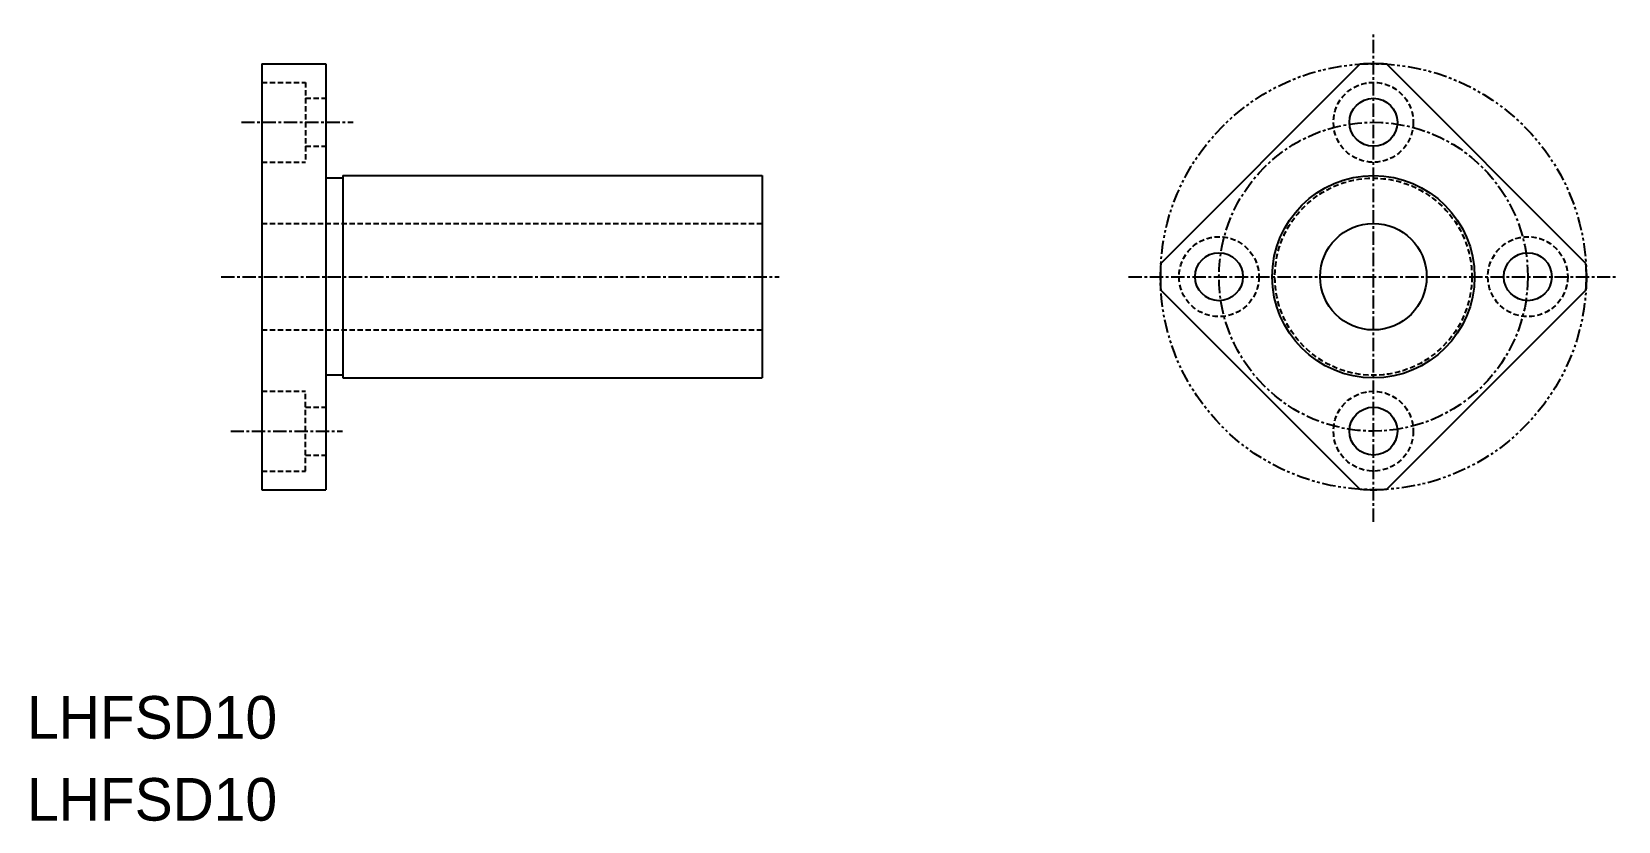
# Model space of a CAD drawing. Extents: x 217 to 366, y 146 to 220.
import ezdxf

# ---------------------------------------------------------------- set-up
doc = ezdxf.new("R2010")
doc.units = 0
for name, pattern in [('CENTER', [2, 1.25, -0.25, 0.25, -0.25]), ('DASHED', [0.75, 0.5, -0.25]), ('PHANTOM', [2.5, 1.25, -0.25, 0.25, -0.25, 0.25, -0.25])]:
    doc.linetypes.add(name, pattern=pattern)
doc.layers.get('0').update_dxf_attribs({"linetype": 'CONTINUOUS'})
doc.layers.add('CENTER', color=1, linetype='CENTER')

msp = doc.modelspace()

# ---------------------------------------------------------------- linework, layer by layer
at = {"color": 7, "linetype": 'CONTINUOUS'}
for p, q in [((238.64, 217.21), (238.64, 177.21)), ((238.64, 217.21), (244.64, 217.21)), ((244.64, 217.21), (244.64, 177.21)), ((341.77, 217.17), (323.06, 198.46)), ((362.99, 198.46), (344.28, 217.17)), ((246.24, 206.46), (244.64, 206.46)), ((246.24, 206.71), (246.24, 187.71)), ((246.24, 206.71), (285.64, 206.71)), ((285.64, 206.71), (285.64, 187.71)), ((341.77, 177.25), (323.06, 195.96)), ((362.99, 195.96), (344.28, 177.25)), ((246.24, 187.96), (244.64, 187.96)), ((246.24, 187.71), (285.64, 187.71)), ((238.64, 177.21), (244.64, 177.21))]:
    msp.add_line(p, q, dxfattribs=at)
at = {"color": 3, "linetype": 'DASHED'}
for p, q in [((238.64, 215.46), (242.74, 215.46)), ((242.74, 215.46), (242.74, 207.96)), ((242.74, 213.96), (244.64, 213.96)), ((242.74, 209.46), (244.64, 209.46)), ((238.64, 207.96), (242.74, 207.96)), ((238.64, 202.21), (285.64, 202.21)), ((238.64, 192.21), (285.64, 192.21)), ((238.64, 186.46), (242.74, 186.46)), ((242.74, 178.96), (242.74, 186.46)), ((242.74, 184.96), (244.64, 184.96)), ((242.74, 180.46), (244.64, 180.46)), ((238.64, 178.96), (242.74, 178.96))]:
    msp.add_line(p, q, dxfattribs=at)
at = {"color": 3, "linetype": 'PHANTOM'}
msp.add_circle((343.03, 197.21), 20, dxfattribs=at)
at = {"color": 3, "linetype": 'DASHED'}
for centre, radius in [((343.03, 211.71), 3.75), ((343.03, 197.21), 9.25), ((328.53, 197.21), 3.75), ((357.53, 197.21), 3.75), ((343.03, 182.71), 3.75)]:
    msp.add_circle(centre, radius, dxfattribs=at)
at = {"color": 7, "linetype": 'CONTINUOUS'}
for centre, radius in [((343.03, 211.71), 2.25), ((343.03, 197.21), 9.5), ((343.03, 197.21), 5), ((328.53, 197.21), 2.25), ((357.53, 197.21), 2.25), ((343.03, 182.71), 2.25)]:
    msp.add_circle(centre, radius, dxfattribs=at)
for start, end in [(86.4096, 93.5904), (176.4096, 183.5904), (356.4096, 3.5904), (266.4096, 273.5904)]:
    msp.add_arc((343.03, 197.21), 20, start, end, dxfattribs=at)
at = {"layer": 'CENTER', "color": 1, "linetype": 'CENTER'}
for p, q in [((343.03, 174.21), (343.03, 220.21)), ((236.72, 211.71), (247.22, 211.71)), ((234.82, 197.21), (287.22, 197.21)), ((320.03, 197.21), (366.03, 197.21)), ((235.72, 182.71), (246.22, 182.71))]:
    msp.add_line(p, q, dxfattribs=at)
msp.add_circle((343.03, 197.21), 14.5, dxfattribs=at)

# ---------------------------------------------------------------- texts
at = {"color": 7, "linetype": 'CONTINUOUS'}
for p in [(216.6, 153.84), (216.6, 146.14)]:
    msp.add_text('LHFSD10', height=4, dxfattribs=at).set_placement(p)

doc.saveas('drawing.dxf')
